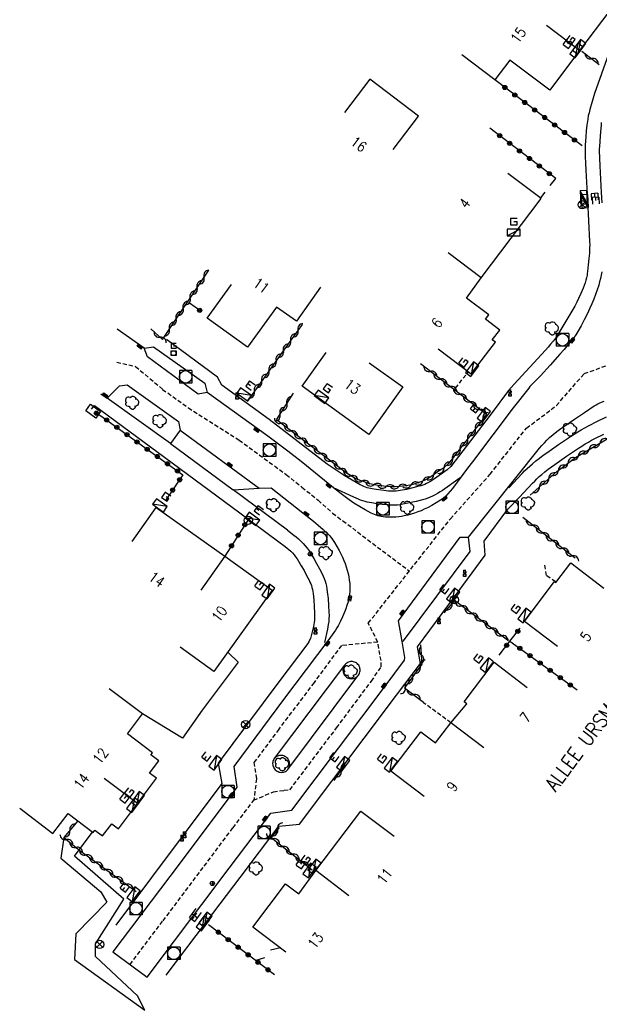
# Model space of a CAD drawing. Header units: millimetres. Extents: x 145512 to 146000, y 142000 to 142988.
# Drawn here: x 145768.9 to 145838.8, y 142564.5 to 142683.6 of the extents above; entities that cross this region are included whole.
import ezdxf
from ezdxf.enums import TextEntityAlignment as Align

# ---------------------------------------------------------------- set-up
doc = ezdxf.new("R2010")
doc.units = ezdxf.units.MM
doc.linetypes.add('DASHED', pattern=[0.75, 0.5, -0.25])
doc.layers.get('0').update_dxf_attribs({"linetype": 'CONTINUOUS'})
for name, color, linetype in [('w0001', 6, 'DASHED'), ('w0008', 7, 'CONTINUOUS'), ('w0014', 7, 'CONTINUOUS'), ('w0100', 7, 'CONTINUOUS'), ('W0101', 7, 'CONTINUOUS'), ('w0112', 1, 'DASHED'), ('w0210', 2, 'CONTINUOUS'), ('w0212', 2, 'CONTINUOUS'), ('w0300', 7, 'CONTINUOUS'), ('w0310', 3, 'CONTINUOUS'), ('w0322', 7, 'CONTINUOUS'), ('w0323', 7, 'CONTINUOUS'), ('w0400', 7, 'CONTINUOUS'), ('w0412', 7, 'CONTINUOUS'), ('w0420', 7, 'CONTINUOUS'), ('w0425', 7, 'CONTINUOUS'), ('w0430', 7, 'CONTINUOUS'), ('w0432', 7, 'CONTINUOUS'), ('w0469', 7, 'CONTINUOUS'), ('W0856', 7, 'CONTINUOUS'), ('w0989', 7, 'CONTINUOUS'), ('W0991', 7, 'CONTINUOUS'), ('w1102', 7, 'CONTINUOUS'), ('w1336', 3, 'CONTINUOUS'), ('w1338', 7, 'CONTINUOUS'), ('w1471', 7, 'CONTINUOUS')]:
    doc.layers.add(name, color=color, linetype=linetype)
doc.styles.get("Standard").update_dxf_attribs({"font": 'romans.shx', "width": 0.85})

# ---------------------------------------------------------------- blocks, each defined once
blk = doc.blocks.new('T856')
for p, q in [((-0.125, 0), (0.125, 0)), ((0, 0.125), (0, -0.125))]:
    blk.add_line(p, q)
blk.add_ellipse((0, 0), major_axis=(-0.177, 0.177), ratio=1, start_param=3.9269908, end_param=10.2101761)
blk = doc.blocks.new('T420')
for p, q in [((0.75, 0.75), (-0.75, 0.75)), ((-0.75, 0.75), (-0.75, -0.75)), ((0.75, 0.75), (0.75, -0.75)), ((0.75, -0.75), (-0.75, -0.75))]:
    blk.add_line(p, q)
blk.add_ellipse((0, 0), major_axis=(-0.53, 0.53), ratio=1, start_param=3.926991, end_param=10.210176)
blk = doc.blocks.new('T400')
for p, q in [((-0.15, 0.3), (0.15, 0.3)), ((-0.15, -0.25), (-0.15, 0.3)), ((-0.15, 0.15), (0.15, 0.15)), ((-0.15, 0), (0.15, 0)), ((0.15, 0.3), (0.15, -0.25)), ((-0.15, -0.15), (0.15, -0.15)), ((-0.15, -0.25), (-0.15, -0.3)), ((-0.15, -0.3), (0.15, -0.3)), ((0.15, -0.3), (0.15, -0.25))]:
    blk.add_line(p, q)
blk = doc.blocks.new('T300')
for p, q in [((-0.8, 0.51), (-0.86, 0.34)), ((-0.86, 0.34), (-0.86, 0.17)), ((-0.86, 0.17), (-0.74, 0.06)), ((-0.69, 0.63), (-0.8, 0.51)), ((-0.8, -0.06), (-0.74, 0.06)), ((-0.74, 0.06), (-0.69, 0.11)), ((-0.57, 0.69), (-0.69, 0.63)), ((-0.46, 0.69), (-0.57, 0.69)), ((-0.29, 0.63), (-0.46, 0.69)), ((-0.29, 0.63), (-0.17, 0.74)), ((-0.23, 0.57), (-0.29, 0.63)), ((-0.17, 0.74), (-0.06, 0.8)), ((-0.06, 0.8), (0.06, 0.8)), ((0.06, 0.8), (0.23, 0.74)), ((0.23, 0.74), (0.34, 0.63)), ((0.34, 0.63), (0.4, 0.51)), ((0.46, 0.46), (0.34, 0.46)), ((0.4, 0.51), (0.4, 0.46)), ((0.57, 0.4), (0.46, 0.46)), ((0.57, 0.4), (0.69, 0.29)), ((0.69, 0.29), (0.74, 0.17)), ((0.74, 0.06), (0.69, -0.17)), ((0.74, 0.17), (0.74, 0.06)), ((-0.8, -0.17), (-0.8, -0.06)), ((-0.8, -0.23), (-0.8, -0.17)), ((-0.74, -0.34), (-0.8, -0.23)), ((-0.69, -0.4), (-0.74, -0.34)), ((-0.51, -0.46), (-0.69, -0.4)), ((-0.4, -0.46), (-0.51, -0.46)), ((-0.4, -0.46), (-0.34, -0.46)), ((-0.34, -0.46), (-0.34, -0.4)), ((-0.34, -0.51), (-0.34, -0.46)), ((-0.29, -0.63), (-0.34, -0.51)), ((-0.17, -0.74), (-0.29, -0.63)), ((-0.06, -0.8), (-0.17, -0.74)), ((0.06, -0.8), (-0.06, -0.8)), ((0.17, -0.74), (0.06, -0.8)), ((0.23, -0.69), (0.17, -0.74)), ((0.29, -0.46), (0.23, -0.46)), ((0.29, -0.63), (0.23, -0.69)), ((0.46, -0.4), (0.29, -0.46)), ((0.34, -0.51), (0.29, -0.63)), ((0.34, -0.51), (0.34, -0.46)), ((0.57, -0.34), (0.46, -0.4)), ((0.63, -0.29), (0.57, -0.34)), ((0.69, -0.17), (0.63, -0.29))]:
    blk.add_line(p, q)
blk = doc.blocks.new('T425')
for p, q in [((-0.15, 0.6), (0.15, 0.6)), ((-0.15, 0.6), (-0.15, 0.3)), ((-0.15, 0.3), (0.15, 0.3)), ((-0.15, 0.15), (0.15, 0.15)), ((-0.15, -0.15), (-0.15, 0.15)), ((0, 0.45), (0.15, 0.45)), ((0.15, 0.45), (0.15, 0.3)), ((0.15, 0.15), (0.15, -0.15)), ((0.15, -0.15), (-0.15, -0.15))]:
    blk.add_line(p, q)
blk.add_ellipse((0, 0), major_axis=(-0.106, 0.106), ratio=1, start_param=3.926991, end_param=10.210176)
blk = doc.blocks.new('t432')
at = {"flags": 128}
for points in [[(-0.4, 2.1), (-0.4, 1.3)], [(-0.4, 1.3), (0.4, 1.3)], [(-0.39, 2.1), (0.41, 2.1)], [(0, 1.7), (0.4, 1.7)], [(0.4, 1.3), (0.4, 1.7)], [(0.8, 0.8), (-0.8, 0.8)], [(-0.8, 0.8), (-0.8, 0)], [(0.8, 0.8), (-0.8, 0)], [(-0.8, 0), (0.8, 0)], [(0.8, 0), (0.8, 0.8)]]:
    blk.add_lwpolyline(points, dxfattribs=at)
blk = doc.blocks.new('T469')
at = {"color": 0, "linetype": 'Continuous', "flags": 128}
for points in [[(-0.35, 0.35), (0.35, -0.35)], [(-0.35, -0.35), (0.35, 0.35)]]:
    blk.add_lwpolyline(points, dxfattribs=at)
at = {"color": 0, "linetype": 'Continuous'}
blk.add_circle((0, 0), 0.5, dxfattribs=at)
blk = doc.blocks.new('t430')
at = {"flags": 128}
for points in [[(-0.4, 2.1), (0.4, 2.1)], [(-0.4, 2.1), (-0.4, 1.3)], [(-0.4, 1.7), (0, 1.7)], [(-0.4, 1.3), (0.4, 1.3)], [(0.8, 0.8), (-0.8, 0.8)], [(-0.8, 0.8), (-0.8, 0)], [(0.8, 0.8), (-0.8, 0)], [(-0.8, 0), (0.8, 0)], [(0.8, 0), (0.8, 0.8)]]:
    blk.add_lwpolyline(points, dxfattribs=at)
blk = doc.blocks.new('T1471')
at = {"color": 0, "linetype": 'Continuous', "flags": 128}
blk.add_lwpolyline([(-0.75, -0.5), (-0.75, 0.5), (0.75, 0.5), (0.75, -0.5), (-0.75, -0.5)], dxfattribs=at)
blk = doc.blocks.new('t412')
for p, q in [((-0.3, 1.2), (0.3, 1.2)), ((-0.3, 1.2), (-0.3, 0.6)), ((-0.3, 0.6), (0.3, 0.6)), ((-0.3, 0.3), (0.3, 0.3)), ((-0.3, -0.3), (-0.3, 0.3)), ((0, 0.9), (0.3, 0.9)), ((0.3, 0.9), (0.3, 0.6)), ((0.3, 0.3), (0.3, -0.3)), ((0.3, -0.3), (-0.3, -0.3))]:
    blk.add_line(p, q)
blk.add_ellipse((0, 0), major_axis=(0.212, 0.212), ratio=1, start_param=5.497787, end_param=11.780972)
blk = doc.blocks.new('t322o')
at = {"color": 0, "linetype": 'Continuous'}
for radius in [0.25, 0.15]:
    blk.add_circle((0, 0), radius, dxfattribs=at)
blk = doc.blocks.new('t310o')
at = {"color": 0, "linetype": 'Continuous'}
for centre, start, end in [((-0.5, 0.38), 216.8699, 323.1304), ((0.5, -0.37), 36.8699, 143.1303)]:
    blk.add_arc(centre, 0.625, start, end, dxfattribs=at)
blk = doc.blocks.new('t323o')
at = {"color": 0, "linetype": 'Continuous'}
for radius in [0.25, 0.15]:
    blk.add_circle((0, 0), radius, dxfattribs=at)

msp = doc.modelspace()

# ---------------------------------------------------------------- linework, layer by layer
at = {"layer": 'w0001'}
for points in [[(145811.94, 142608.77), (145810.8, 142611.05), (145820.67, 142623.6), (145825.44, 142628.95), (145829.81, 142634.5), (145833.43, 142637.22), (145836.77, 142641.05), (145840.24, 142642.3), (145841.52, 142644.46)], [(145780.54, 142642.42), (145782.81, 142641.92), (145786.06, 142639.16), (145789.16, 142636.95), (145789.78, 142636.52), (145795.26, 142633.06), (145800.92, 142628.92), (145802.82, 142627.41), (145804.77, 142625.83), (145806.51, 142624.29), (145807.72, 142623.37), (145815.74, 142617.32)], [(145782.14, 142570.03), (145786.12, 142575.29), (145791.06, 142581.85), (145794.53, 142586.47), (145797.03, 142589.78), (145799.39, 142590.78), (145800.66, 142590.96), (145801.37, 142591.02), (145806.98, 142598.47), (145811.17, 142604.09), (145812.36, 142605.81), (145812.33, 142606.55), (145811.94, 142608.77), (145807.56, 142608.37), (145804.27, 142603.93), (145800.04, 142598.32), (145797.05, 142594.31), (145797.16, 142593.59), (145797.35, 142592.34), (145797.03, 142589.78)]]:
    msp.add_lwpolyline(points, dxfattribs=at)
at = {"layer": 'w0008'}
for points in [[(145838.82, 142671.25), (145838.79, 142670.95), (145838.68, 142669.64), (145838.59, 142668.33), (145838.58, 142668.1), (145838.58, 142667.87), (145838.62, 142666.95), (145838.65, 142666.03), (145838.72, 142664.43), (145838.8, 142662.82), (145838.87, 142661.57)], [(145838.87, 142653.29), (145838.8, 142652.88), (145838.72, 142652.48), (145838.62, 142652.08), (145838.51, 142651.68), (145838.33, 142651.11), (145838.13, 142650.55), (145837.91, 142649.99), (145837.68, 142649.44), (145837.44, 142648.9), (145837.1, 142648.19), (145836.75, 142647.5), (145836.38, 142646.81), (145835.99, 142646.13), (145835.74, 142645.73), (145835.47, 142645.33), (145835.19, 142644.95), (145834.89, 142644.58), (145834.37, 142643.97), (145833.85, 142643.38), (145832.68, 142642.07), (145831.51, 142640.78), (145831.2, 142640.45), (145830.88, 142640.13), (145830.55, 142639.82), (145830.39, 142639.66), (145830.23, 142639.49), (145830.09, 142639.31), (145828.23, 142636.92), (145823.34, 142630.46), (145822.73, 142629.68), (145820.91, 142627.26), (145820.65, 142626.93), (145820.37, 142626.61), (145820.08, 142626.3), (145819.89, 142626.13), (145819.69, 142625.97), (145819.48, 142625.82), (145818.97, 142625.51), (145818.44, 142625.2), (145817.91, 142624.92), (145817.53, 142624.74), (145817.15, 142624.57), (145816.77, 142624.42), (145816.37, 142624.29), (145815.96, 142624.16), (145815.55, 142624.05), (145815.13, 142623.96), (145814.8, 142623.89), (145814.46, 142623.84), (145814.11, 142623.81), (145813.77, 142623.79), (145813.47, 142623.78), (145813.17, 142623.79), (145812.87, 142623.8), (145812.57, 142623.83), (145812.36, 142623.86), (145812.15, 142623.91), (145811.94, 142623.96), (145811.74, 142624.03), (145811.54, 142624.1), (145811.34, 142624.19), (145811.15, 142624.29), (145810.44, 142624.68), (145809.74, 142625.08), (145809.04, 142625.49), (145808.76, 142625.67), (145808.5, 142625.86), (145807.55, 142626.59), (145806.61, 142627.34), (145802.71, 142630.5), (145801.13, 142631.74), (145798.71, 142633.53), (145791.4, 142638.78), (145790.33, 142638.6), (145784.25, 142643.05), (145783.83, 142644.12), (145780.59, 142646.4)], [(145778.65, 142638.61), (145779.39, 142638.09), (145780.87, 142639.6), (145781.79, 142639.72), (145787.98, 142635.3), (145788.16, 142634.25), (145797.67, 142627.27), (145799.12, 142627.34), (145802.93, 142624.32), (145804.19, 142623.32), (145804.78, 142622.82), (145805.37, 142622.3), (145805.95, 142621.78), (145806.12, 142621.61), (145806.27, 142621.43), (145806.41, 142621.24), (145806.72, 142620.77), (145807.01, 142620.28), (145807.3, 142619.79), (145807.5, 142619.4), (145807.69, 142619), (145807.87, 142618.6), (145808.02, 142618.22), (145808.15, 142617.83), (145808.26, 142617.44), (145808.36, 142617.04), (145808.45, 142616.64), (145808.51, 142616.23), (145808.56, 142615.82), (145808.58, 142615.5), (145808.59, 142615.18), (145808.58, 142614.86), (145808.55, 142614.54), (145808.5, 142614.22), (145808.44, 142613.91), (145808.36, 142613.6), (145808.23, 142613.18), (145808.09, 142612.76), (145807.93, 142612.36), (145807.69, 142611.81), (145807.44, 142611.28), (145807.18, 142610.75), (145807.03, 142610.49), (145806.87, 142610.23), (145806.47, 142609.65), (145806.05, 142609.08), (145800.6, 142601.87), (145794.62, 142593.84), (145794.98, 142591.34), (145788.04, 142582.08), (145780.08, 142571.56), (145784.2, 142568.49), (145794.07, 142581.61), (145799.08, 142588.22), (145801.6, 142588.56), (145812.82, 142603.47), (145815.15, 142606.62), (145815.2, 142606.91), (145814.85, 142608.86), (145814.43, 142611.35), (145821.86, 142621.38), (145822.86, 142621.38), (145831.39, 142632.08), (145831.67, 142632.42), (145831.97, 142632.74), (145832.27, 142633.06), (145832.6, 142633.36), (145833.03, 142633.74), (145833.48, 142634.1), (145833.95, 142634.45), (145834.42, 142634.79), (145835.59, 142635.59), (145836.78, 142636.38), (145837.97, 142637.16), (145838.19, 142637.3), (145838.41, 142637.42), (145838.64, 142637.53), (145839.17, 142637.76)], [(145807.94, 142605.99), (145807.87, 142605.88), (145807.81, 142605.76), (145807.78, 142605.63), (145807.76, 142605.49), (145807.75, 142605.36), (145807.77, 142605.22), (145807.8, 142605.1), (145807.85, 142604.97), (145807.91, 142604.85), (145807.99, 142604.75), (145808.08, 142604.65), (145808.19, 142604.57), (145808.29, 142604.5), (145808.4, 142604.45), (145808.52, 142604.42), (145808.64, 142604.39), (145808.76, 142604.38), (145808.88, 142604.39), (145809, 142604.41), (145809.12, 142604.44), (145809.23, 142604.49), (145809.34, 142604.55), (145809.44, 142604.63), (145809.52, 142604.71)], [(145801.14, 142593.48), (145801.21, 142593.59), (145801.28, 142593.72), (145801.32, 142593.85), (145801.35, 142593.98), (145801.35, 142594.12), (145801.34, 142594.26), (145801.31, 142594.4), (145801.25, 142594.53), (145801.18, 142594.66), (145801.1, 142594.78), (145801, 142594.88), (145800.88, 142594.97), (145800.77, 142595.04), (145800.65, 142595.09), (145800.52, 142595.13), (145800.39, 142595.15), (145800.26, 142595.16), (145800.13, 142595.15), (145800.01, 142595.12), (145799.89, 142595.08), (145799.77, 142595.03), (145799.67, 142594.96), (145799.58, 142594.87), (145799.49, 142594.78)]]:
    msp.add_lwpolyline(points, dxfattribs=at)
msp.add_lwpolyline([(145799.49, 142594.78), (145799.42, 142594.67), (145799.36, 142594.55), (145799.32, 142594.43), (145799.3, 142594.3), (145799.29, 142594.17), (145799.3, 142594.04), (145799.33, 142593.9), (145799.38, 142593.78), (145799.44, 142593.65), (145799.52, 142593.54), (145799.61, 142593.44), (145799.71, 142593.35), (145799.82, 142593.27), (145799.94, 142593.21), (145800.07, 142593.16), (145800.2, 142593.14), (145800.34, 142593.12), (145800.47, 142593.13), (145800.6, 142593.15), (145800.72, 142593.19), (145800.84, 142593.24), (145800.95, 142593.31), (145801.05, 142593.39), (145801.14, 142593.48), (145809.52, 142604.71), (145809.61, 142604.82), (145809.69, 142604.93), (145809.74, 142605.06), (145809.78, 142605.19), (145809.8, 142605.33), (145809.81, 142605.47), (145809.79, 142605.61), (145809.76, 142605.74), (145809.7, 142605.87), (145809.64, 142605.99), (145809.55, 142606.1), (145809.45, 142606.19), (145809.36, 142606.27), (145809.25, 142606.33), (145809.14, 142606.38), (145809.02, 142606.41), (145808.9, 142606.44), (145808.78, 142606.44), (145808.65, 142606.43), (145808.53, 142606.41), (145808.42, 142606.37), (145808.3, 142606.32), (145808.2, 142606.26), (145808.1, 142606.18), (145808.01, 142606.09), (145807.94, 142605.99)], close=True, dxfattribs=at)
at = {"layer": 'w0014'}
for points in [[(145839.69, 142679.45), (145837.99, 142674.74), (145837.44, 142672.82), (145837.34, 142672.42), (145837.25, 142672.03), (145837.18, 142671.62), (145837.08, 142670.93), (145837, 142670.23), (145836.94, 142669.53), (145836.9, 142669.02), (145836.88, 142668.5), (145836.87, 142667.99), (145836.88, 142667.16), (145836.91, 142666.34), (145836.95, 142665.52), (145837.15, 142661.89), (145837.41, 142656.92), (145837.42, 142656.55), (145837.41, 142656.18), (145837.38, 142655.54), (145837.32, 142654.9), (145837.24, 142654.11), (145837.16, 142653.31), (145837.13, 142653.1), (145837.1, 142652.89), (145837.04, 142652.58), (145836.96, 142652.27), (145836.86, 142651.97), (145836.62, 142651.33), (145836.37, 142650.7), (145836.09, 142650.08), (145835.87, 142649.63), (145835.64, 142649.18), (145835.4, 142648.74), (145834.81, 142647.74), (145834.21, 142646.75), (145833.59, 142645.76), (145833.41, 142645.48), (145833.21, 142645.21), (145833.01, 142644.94), (145832.72, 142644.58), (145832.42, 142644.23), (145832.11, 142643.89), (145828.32, 142639.8), (145827.67, 142639.01), (145825.44, 142636.06), (145820.72, 142629.9), (145820.3, 142629.47), (145818.77, 142628.4), (145818.53, 142628.24), (145818.29, 142628.1), (145818.05, 142627.96), (145817.81, 142627.84), (145817.58, 142627.74), (145817.36, 142627.65), (145817.13, 142627.58), (145816.89, 142627.51), (145816.15, 142627.32), (145815.39, 142627.14), (145814.63, 142626.99), (145814.39, 142626.95), (145814.16, 142626.92), (145813.92, 142626.91), (145813.7, 142626.91), (145813.47, 142626.92), (145813.23, 142626.93), (145812.65, 142626.99), (145812.06, 142627.07), (145811.49, 142627.15), (145811.27, 142627.19), (145811.07, 142627.23), (145810.87, 142627.28), (145810.67, 142627.34), (145810.46, 142627.42), (145810.24, 142627.5), (145810.03, 142627.6), (145809.81, 142627.7), (145807.89, 142628.8)], [(145807.89, 142628.8), (145805.84, 142630.18), (145798.87, 142635.52), (145793.17, 142639.65), (145792.66, 142640.64), (145786.54, 142645.14)], [(145783.83, 142644.12), (145784.96, 142644.29), (145791.12, 142639.9), (145791.4, 142638.78)], [(145786.99, 142632.64), (145779.39, 142638.09)], [(145777.5, 142636.78), (145777.87, 142637.23), (145786.29, 142631), (145795.33, 142624.33), (145800.05, 142620.83)], [(145827.71, 142627.34), (145829.3, 142629.05), (145829.6, 142629.35), (145829.9, 142629.65), (145830.22, 142629.94), (145830.54, 142630.22), (145830.96, 142630.57), (145831.39, 142630.9), (145831.82, 142631.23), (145832.26, 142631.54), (145833.68, 142632.53), (145835.12, 142633.51), (145835.55, 142633.79), (145835.99, 142634.06), (145836.41, 142634.31), (145836.84, 142634.55), (145837.27, 142634.77), (145838.35, 142635.32), (145839.44, 142635.85)], [(145788.16, 142634.25), (145786.99, 142632.64), (145794.55, 142627.07), (145797.67, 142627.27)], [(145828.96, 142626.18), (145830.54, 142627.87), (145830.81, 142628.14), (145831.08, 142628.41), (145831.36, 142628.67), (145831.65, 142628.92), (145832.03, 142629.24), (145832.43, 142629.55), (145832.83, 142629.85), (145833.24, 142630.14), (145834.65, 142631.12), (145836.07, 142632.09), (145836.47, 142632.35), (145836.87, 142632.6), (145837.26, 142632.83), (145837.65, 142633.05), (145838.04, 142633.25), (145839.11, 142633.79)], [(145821.86, 142628.53), (145819.71, 142627.02), (145819.43, 142626.83), (145819.13, 142626.65), (145818.83, 142626.48), (145818.52, 142626.33), (145818.23, 142626.2), (145817.94, 142626.08), (145817.64, 142625.98), (145817.33, 142625.89), (145816.54, 142625.69), (145815.74, 142625.51), (145814.94, 142625.34), (145814.62, 142625.29), (145814.29, 142625.25), (145813.96, 142625.24), (145813.67, 142625.24), (145813.37, 142625.25), (145813.08, 142625.27), (145812.46, 142625.33), (145811.84, 142625.41), (145811.23, 142625.5), (145810.95, 142625.55), (145810.68, 142625.6), (145810.42, 142625.67), (145810.15, 142625.76), (145809.87, 142625.85), (145809.6, 142625.96), (145809.33, 142626.08), (145809.07, 142626.21), (145806.61, 142627.34)], [(145801.08, 142622.22), (145794.55, 142627.07)], [(145827.56, 142624.75), (145828.96, 142626.18)], [(145786.5, 142568.73), (145791.34, 142575.14), (145795.38, 142580.49), (145800.05, 142586.65), (145802.53, 142586.89), (145814.17, 142602.38), (145817.09, 142606.19), (145816.71, 142608.21), (145821.16, 142614.21), (145824.85, 142619.23), (145824.72, 142620.91), (145827.56, 142624.75)], [(145801.08, 142622.22), (145801.85, 142621.65), (145802.14, 142621.42), (145802.42, 142621.18), (145802.69, 142620.92), (145802.95, 142620.65), (145803.2, 142620.36), (145803.44, 142620.06), (145803.67, 142619.74), (145803.88, 142619.42), (145804.24, 142618.82), (145804.58, 142618.21), (145804.91, 142617.6), (145805.23, 142616.98), (145805.37, 142616.7), (145805.49, 142616.41), (145805.59, 142616.12), (145805.68, 142615.82), (145805.76, 142615.5), (145805.83, 142615.17), (145805.87, 142614.84), (145805.96, 142614.01), (145806.02, 142613.19), (145806.07, 142612.36), (145806.08, 142611.99), (145806.07, 142611.62), (145806.04, 142611.24), (145805.99, 142610.88), (145805.9, 142610.34), (145805.79, 142609.8), (145805.66, 142609.27), (145805.51, 142608.74)], [(145814.85, 142608.86), (145815.05, 142608.92), (145823.05, 142619.65), (145822.86, 142621.38)], [(145800.05, 142620.83), (145800.8, 142620.27), (145801.04, 142620.08), (145801.26, 142619.9), (145801.47, 142619.7), (145801.67, 142619.49), (145801.87, 142619.26), (145802.06, 142619.02), (145802.23, 142618.77), (145802.41, 142618.5), (145802.74, 142617.94), (145803.07, 142617.37), (145803.38, 142616.79), (145803.68, 142616.21), (145803.78, 142616), (145803.87, 142615.78), (145803.95, 142615.57), (145804.01, 142615.35), (145804.07, 142615.12), (145804.12, 142614.88), (145804.15, 142614.63), (145804.23, 142613.86), (145804.29, 142613.07), (145804.34, 142612.29), (145804.34, 142612), (145804.34, 142611.71), (145804.31, 142611.42), (145804.28, 142611.13), (145804.19, 142610.66), (145804.1, 142610.18), (145803.98, 142609.71), (145803.84, 142609.21)], [(145803.65, 142608.76), (145799.92, 142603.83), (145792.76, 142594.23), (145793.18, 142591.78), (145780.42, 142574.76)], [(145803.65, 142608.76), (145803.84, 142609.21)]]:
    msp.add_lwpolyline(points, dxfattribs=at)
at = {"layer": 'w0100'}
for points in [[(145848.48, 142719.46), (145852.48, 142716.46), (145845.29, 142706.88), (145843.53, 142704.51), (145849.07, 142700.27), (145845.47, 142695.5), (145841.86, 142690.73), (145838.7, 142693.1), (145836.88, 142690.74), (145834.97, 142688.36), (145839.83, 142684.71), (145836.21, 142679.9), (145832.61, 142675.14), (145827.82, 142678.73), (145826.01, 142676.36), (145822.04, 142679.39)], [(145819.2, 142644.03), (145823.18, 142641.01), (145826.08, 142644.84), (145825.7, 142645.11), (145826.6, 142646.29), (145824.9, 142647.58), (145825.28, 142648.1), (145822.62, 142650.11), (145824.39, 142652.55), (145831.58, 142662.1), (145827.58, 142665.11)], [(145805.04, 142651.44), (145802.18, 142647.34), (145799.74, 142649.03), (145796.28, 142644.22), (145791.41, 142647.72), (145794.33, 142651.78)], [(145810.89, 142642.36), (145814.95, 142639.45), (145810.86, 142633.75), (145802.83, 142639.54), (145805.75, 142643.59)], [(145782.39, 142620.89), (145785.29, 142624.96), (145793.54, 142619.09), (145799.24, 142615.02), (145792.24, 142605.25), (145788.18, 142608.16)], [(145833.57, 142608.26), (145829.58, 142611.27), (145833.16, 142616.03), (145833.35, 142615.94), (145835.16, 142618.3), (145839.13, 142615.28)], [(145817.51, 142590.23), (145813.52, 142593.25), (145817.12, 142598.01), (145818.89, 142596.67), (145820.73, 142599.09), (145822.63, 142601.37), (145822.32, 142601.6), (145825.92, 142606.35), (145829.91, 142603.33)], [(145768.89, 142588.83), (145772.84, 142585.77), (145774.69, 142588.16), (145777.7, 142585.9), (145777.89, 142586.19), (145778.82, 142585.49), (145779.94, 142586.95), (145780.77, 142586.33), (145783.04, 142589.37), (145785.32, 142592.41), (145784.5, 142593.02), (145785.6, 142594.49), (145784.65, 142595.21), (145784.85, 142595.48), (145781.84, 142597.74), (145783.65, 142600.16), (145779.65, 142603.16)], [(145800.89, 142571.51), (145796.9, 142574.52), (145800.82, 142579.73), (145802.45, 142578.5), (145804.47, 142581.33), (145809.91, 142588.47), (145813.89, 142585.44)]]:
    msp.add_lwpolyline(points, dxfattribs=at)
at = {"layer": 'W0101'}
msp.add_lwpolyline([(145813.8, 142668.01), (145816.82, 142671.99), (145810.97, 142676.43), (145807.95, 142672.44)], dxfattribs=at)
at = {"layer": 'w0112'}
for points in [[(145821.29, 142639.31), (145822.83, 142641.28)], [(145833.3, 142616.02), (145832.21, 142616.79), (145832, 142618.19)], [(145820.73, 142599.09), (145817.43, 142601.49)]]:
    msp.add_lwpolyline(points, dxfattribs=at)
at = {"layer": 'w0210'}
for points in [[(145793.94, 142607.51), (145795.16, 142606.38), (145790.8, 142600.6), (145788.46, 142597.22), (145783.65, 142600.16)], [(145774.19, 142585.28), (145773.82, 142582.82), (145778.65, 142578.77), (145779.37, 142577.53), (145775.63, 142573.72), (145775.47, 142570.63), (145783.91, 142564.53)]]:
    msp.add_lwpolyline(points, dxfattribs=at)
at = {"layer": 'w0212'}
msp.add_lwpolyline([(145783.91, 142564.53), (145783.05, 142566.27), (145778, 142571), (145778.01, 142572.5), (145781.4, 142577.87), (145775.47, 142583.03), (145777.59, 142585.9)], dxfattribs=at)
at = {"layer": 'w0310'}
for points in [[(145836.47, 142679.81), (145838.56, 142678.22)], [(145784.65, 142646.43), (145786.03, 142645.17)], [(145802.86, 142646.96), (145801.3, 142644.81), (145796.22, 142637.72)], [(145825.01, 142636.14), (145820.5, 142630.28), (145819.84, 142629.69), (145819.13, 142629.23), (145818.55, 142628.8), (145818.23, 142628.6), (145817.91, 142628.41), (145817.58, 142628.24), (145817.23, 142628.09), (145816.88, 142627.95), (145816.53, 142627.83), (145816.17, 142627.73), (145815.8, 142627.65), (145815.36, 142627.57), (145814.91, 142627.52), (145814.46, 142627.48), (145814.01, 142627.46), (145813.55, 142627.45), (145813.1, 142627.47), (145812.65, 142627.51), (145812.2, 142627.56), (145811.8, 142627.63), (145811.39, 142627.72), (145810.99, 142627.82), (145810.59, 142627.93), (145810.2, 142628.07), (145809.82, 142628.21), (145809.46, 142628.37), (145809.11, 142628.54), (145808.78, 142628.72), (145808.44, 142628.92), (145808.12, 142629.14), (145807.81, 142629.36), (145799.74, 142635.51), (145801.82, 142638.69)], [(145830.28, 142626.43), (145833.46, 142629.29), (145835.7, 142630.98), (145839.6, 142633.26), (145840.82, 142629.88)], [(145835.68, 142618.86), (145829.4, 142623.75)], [(145827.54, 142609.01), (145821.18, 142613.76), (145819.88, 142612.28)], [(145817.09, 142608.46), (145817.25, 142606.12), (145815.16, 142603.28), (145817.45, 142601.57)], [(145806.68, 142592.14), (145808.01, 142594.08)], [(145775.86, 142587.28), (145774.19, 142585.28), (145776.12, 142583.73), (145782.9, 142578.8)], [(145800.09, 142586.51), (145799.12, 142585.3), (145804.04, 142581.41)]]:
    msp.add_lwpolyline(points, dxfattribs=at)
at = {"layer": 'w0322'}
for points in [[(145836.5, 142668.45), (145826.01, 142676.36)], [(145832.68, 142663.67), (145833.36, 142664.49)], [(145831.56, 142662.17), (145832.08, 142662.85)], [(145777.92, 142636.4), (145778.63, 142635.98), (145788.51, 142628.87), (145786.42, 142625.8)], [(145796.25, 142623.37), (145793.54, 142619.09)], [(145827.82, 142608.91), (145829.07, 142610.44)], [(145826.54, 142607.19), (145827.82, 142608.91)]]:
    msp.add_lwpolyline(points, dxfattribs=at)
at = {"layer": 'w0323'}
for points in [[(145790.65, 142648.56), (145789.29, 142649.51)], [(145800.23, 142572.01), (145799.05, 142571.74)], [(145797.33, 142570.55), (145798.35, 142570.87)]]:
    msp.add_lwpolyline(points, dxfattribs=at)
at = {"layer": 'w1102'}
for points in [[(145836.21, 142679.9), (145832.22, 142682.9)], [(145824.39, 142652.55), (145820.4, 142655.56)], [(145793.54, 142619.09), (145790.65, 142615.02)], [(145824.71, 142596.06), (145820.73, 142599.09)], [(145783.04, 142589.37), (145779.04, 142592.37)], [(145808.44, 142578.29), (145804.47, 142581.33)]]:
    msp.add_lwpolyline(points, dxfattribs=at)
at = {"layer": 'w1336'}
for points in [[(145786.03, 142645.17), (145791.6, 142653.47)], [(145825.01, 142636.14), (145817.08, 142642.23)]]:
    msp.add_lwpolyline(points, dxfattribs=at)
at = {"layer": 'w1338'}
for points in [[(145833.36, 142664.49), (145825.41, 142670.56)], [(145827.82, 142608.91), (145835.91, 142603.03)], [(145799.53, 142568.77), (145791.56, 142574.81)]]:
    msp.add_lwpolyline(points, dxfattribs=at)

# ---------------------------------------------------------------- block references
at = {"layer": 'w0300'}
for p in [(145832.91, 142646.48), (145782.44, 142637.54), (145785.74, 142635.34), (145835.08, 142634.33), (145830.03, 142625.44), (145799.39, 142625.23), (145799.4, 142625.23), (145815.5, 142624.93), (145805.7, 142619.48), (145808.7, 142605.23), (145814.48, 142597.26), (145800.46, 142594.1), (145797.31, 142581.57)]:
    msp.add_blockref('T300', p, dxfattribs=at)
at = {"layer": 'w0310'}
for p, rotation in [((145837.66, 142678.91), 322.764937983485), ((145785.76, 142645.42), 317.5042646393835), ((145802.34, 142646.25), 233.9542089996168), ((145801.46, 142645.03), 233.9542089996168), ((145800.59, 142643.82), 234.3603567108936), ((145799.71, 142642.6), 234.3603567108936), ((145798.84, 142641.38), 234.3603567108936), ((145797.96, 142640.16), 234.3603567108936), ((145797.09, 142638.94), 234.3603567108936), ((145801, 142637.43), 56.81663440757143), ((145800.18, 142636.18), 56.81663440757143), ((145800.3, 142635.09), 142.6902760086295), ((145824.58, 142635.58), 232.46800605431), ((145801.49, 142634.18), 142.6902760086295), ((145823.67, 142634.39), 232.46800605431), ((145802.69, 142633.27), 142.6902760086295), ((145822.75, 142633.2), 232.46800605431), ((145838.65, 142632.7), 30.23404428087802), ((145803.88, 142632.36), 142.6902760086295), ((145805.07, 142631.45), 142.6902760086295), ((145821.84, 142632.01), 232.46800605431), ((145837.35, 142631.95), 30.23404428087802), ((145806.27, 142630.54), 142.6902760086295), ((145820.92, 142630.82), 232.46800605431), ((145834.83, 142630.33), 37.12209622275935), ((145836.06, 142631.19), 30.23404428087802), ((145807.46, 142629.63), 142.6902760086295), ((145818.67, 142628.89), 216.507814662216), ((145819.9, 142629.74), 221.7610749109147), ((145833.64, 142629.42), 37.12209622275935), ((145808.69, 142628.77), 148.9555321895064), ((145810.04, 142628.13), 158.8963812755572), ((145817.37, 142628.15), 204.1669669200419), ((145832.51, 142628.44), 41.9095474247281), ((145811.48, 142627.7), 168.2523047227515), ((145812.96, 142627.48), 175.3744964795596), ((145814.46, 142627.48), 182.6019374155949), ((145815.94, 142627.68), 192.4931757381097), ((145831.39, 142627.43), 41.9095474247281), ((145830.58, 142622.83), 142.1202702160244), ((145831.77, 142621.91), 142.1202702160244), ((145832.95, 142620.98), 142.1202702160244), ((145834.13, 142620.06), 142.1202702160244), ((145835.32, 142619.14), 142.1202702160244), ((145820.87, 142613.41), 228.8071978337493), ((145822.01, 142613.13), 143.2686107226178), ((145823.21, 142612.24), 143.2686107226178), ((145824.41, 142611.34), 143.2686107226178), ((145825.62, 142610.44), 143.2686107226178), ((145826.82, 142609.55), 143.2686107226178), ((145817.18, 142607.24), 273.8150946204189), ((145817.03, 142605.82), 233.7616799383205), ((145816.14, 142604.61), 233.7616799383205), ((145815.25, 142603.4), 233.7616799383205), ((145816.24, 142602.47), 323.2105956704912), ((145807.53, 142593.38), 55.68045113398559), ((145774.9, 142586.13), 230.027054938964), ((145799.89, 142586.26), 231.2834818054039), ((145774.49, 142585.04), 321.2603649980614), ((145799.34, 142585.13), 321.6155920179066), ((145775.66, 142584.1), 321.2603649980614), ((145800.51, 142584.2), 321.6155920179066), ((145776.86, 142583.19), 323.9732032280303), ((145801.69, 142583.27), 321.6155920179066), ((145778.07, 142582.31), 323.9732032280303), ((145779.28, 142581.43), 323.9732032280303), ((145802.86, 142582.34), 321.6155920179066), ((145780.5, 142580.55), 323.9732032280303), ((145781.71, 142579.66), 323.9732032280303)]:
    msp.add_blockref('t310o', p, dxfattribs=dict(at, rotation=rotation))
at = {"layer": 'w0322'}
for p, rotation in [((145827.21, 142675.45), 143.0066073923439), ((145828.41, 142674.55), 143.0066073923439), ((145829.6, 142673.65), 143.0066073923439), ((145830.8, 142672.75), 143.0066073923439), ((145832, 142671.84), 143.0066073923439), ((145833.2, 142670.94), 143.0066073923439), ((145834.4, 142670.04), 143.0066073923439), ((145835.59, 142669.14), 143.0066073923439), ((145778.09, 142636.3), 329.3679009126786), ((145779.34, 142635.47), 324.2726547934873), ((145780.56, 142634.59), 324.2726547934873), ((145781.78, 142633.71), 324.2726547934873), ((145782.99, 142632.84), 324.2726547934873), ((145784.21, 142631.96), 324.2726547934873), ((145785.43, 142631.09), 324.2726547934873), ((145786.65, 142630.21), 324.2726547934873), ((145787.86, 142629.34), 324.2726547934873), ((145788.11, 142628.29), 235.8353063828313), ((145787.26, 142627.05), 235.8353063828313), ((145795.95, 142622.9), 237.7297058052029), ((145795.15, 142621.63), 237.7297058052029), ((145794.35, 142620.36), 237.7297058052029), ((145828.77, 142610.07), 50.92897743409804), ((145827.43, 142608.39), 53.25264299904727)]:
    msp.add_blockref('t322o', p, dxfattribs=dict(at, rotation=rotation))
at = {"layer": 'w0323', "rotation": 145.2042781290283}
msp.add_blockref('t323o', (145790.52, 142648.66), dxfattribs=at)
at = {"layer": 'w0400'}
for p, rotation in [((145835.31, 142645.03), 143.5253759659885), ((145783.33, 142644.3), 54.88856942535543), ((145779.16, 142638.44), 54.65971174291769), ((145797.37, 142634.28), 54.31754938657669), ((145794.15, 142630.09), 53.71561681767593), ((145806.05, 142627.59), 51.01067285092063), ((145819.97, 142626.04), 128.7876812283083), ((145803.35, 142624.18), 51.46680890132296), ((145808.57, 142614.04), 168.6906662743615), ((145814.9, 142612.28), 143.4372626091764), ((145805.88, 142608.6), 142.9373113416968), ((145812.68, 142603.53), 143.0183403442065), ((145794.33, 142590.34), 143.1148644095246), ((145798.38, 142587.54), 142.882206443569)]:
    msp.add_blockref('T400', p, dxfattribs=dict(at, rotation=rotation))
at = {"layer": 'w0412'}
msp.add_blockref('t412', (145787.38, 142643.51), dxfattribs=at)
at = {"layer": 'w0420'}
for p in [(145834.15, 142645.12), (145788.83, 142640.67), (145798.92, 142631.85), (145812.54, 142624.79), (145828.08, 142624.98), (145817.98, 142622.61), (145805.05, 142621.24), (145793.92, 142590.8), (145798.26, 142585.89), (145782.85, 142576.73), (145787.41, 142571.37)]:
    msp.add_blockref('T420', p, dxfattribs=at)
at = {"layer": 'w0425'}
for p in [(145795.02, 142638.14), (145827.84, 142638.49), (145822.39, 142616.82), (145819.29, 142611.11), (145804.44, 142609.88), (145788.39, 142584.99), (145788.69, 142585.39)]:
    msp.add_blockref('T425', p, dxfattribs=at)
at = {"layer": 'w0430'}
for p, rotation in [((145836.32, 142662.21), 273.2193989011092), ((145836.43, 142661.76), 272.9520401327401), ((145795.62, 142638.24), 324.0841682451828), ((145825, 142635.86), 52.55338724567318), ((145796.63, 142623.26), 323.5271684571038), ((145821.32, 142614.14), 53.61735473770455), ((145792.72, 142594.02), 53.27102601644432), ((145808.1, 142593.92), 53.08172284294177), ((145782.88, 142578.24), 52.90704756745711), ((145791.22, 142574.72), 53.02575583091584), ((145791.54, 142575.18), 53.02575583091584)]:
    msp.add_blockref('t430', p, dxfattribs=dict(at, rotation=rotation))
at = {"layer": 'w0432'}
for p, rotation in [((145836.49, 142680.1), 53.0729850985371), ((145836.14, 142679.66), 52.88207417884484), ((145823.6, 142641.36), 52.87640247562796), ((145804.93, 142637.94), 324.2544648604729), ((145785.51, 142624.88), 324.5840247442412), ((145799.09, 142614.62), 54.36366218782393), ((145829.89, 142611.74), 53.01145773492537), ((145825.39, 142605.78), 52.82762978091693), ((145813.82, 142593.77), 52.90256621451346), ((145783.42, 142589.69), 53.09874936905544), ((145782.84, 142588.94), 53.15242956610213), ((145804.63, 142581.56), 52.69030222818553), ((145804.05, 142581.09), 54.5100987218791)]:
    msp.add_blockref('t432', p, dxfattribs=dict(at, rotation=rotation))
msp.add_blockref('t432', (145828.28, 142657.63), dxfattribs=at)
at = {"layer": 'w0469'}
for p in [(145836.52, 142661.36), (145796.36, 142623.42), (145821.14, 142613.87), (145796.05, 142598.87), (145778.49, 142572.44)]:
    msp.add_blockref('T469', p, dxfattribs=at)
at = {"layer": 'W0856'}
for p in [(145803.82, 142619.38), (145792.05, 142579.77)]:
    msp.add_blockref('T856', p, dxfattribs=at)
at = {"layer": 'w1336'}
for p, rotation in [((145791.05, 142652.64), 56.15004493417781), ((145790.21, 142651.39), 56.15004493417781), ((145789.38, 142650.15), 56.15004493417781), ((145788.54, 142648.9), 56.15004493417781), ((145787.7, 142647.66), 56.15004493417781), ((145786.87, 142646.41), 56.15004493417781), ((145818.27, 142641.32), 142.4840943000325), ((145819.46, 142640.4), 142.4840943000325), ((145820.65, 142639.49), 142.4840943000325), ((145821.84, 142638.58), 142.4840943000325), ((145823.03, 142637.66), 142.4840943000325), ((145824.22, 142636.75), 142.4840943000325)]:
    msp.add_blockref('t310o', p, dxfattribs=dict(at, rotation=rotation))
at = {"layer": 'w1338'}
for p, rotation in [((145826.6, 142669.65), 142.6388303800614), ((145827.79, 142668.73), 142.6388303800614), ((145828.99, 142667.82), 142.6388303800614), ((145830.18, 142666.91), 142.6388303800614), ((145831.37, 142666), 142.6388303800614), ((145832.56, 142665.09), 142.6388303800614), ((145829.03, 142608.03), 323.9902160459723), ((145830.25, 142607.15), 323.9902160459723), ((145831.46, 142606.26), 323.9902160459723), ((145832.67, 142605.38), 323.9902160459723), ((145833.89, 142604.5), 323.9902160459723), ((145835.1, 142603.62), 323.9902160459723), ((145792.76, 142573.91), 142.8307170495947), ((145793.95, 142573), 142.8307170495947), ((145795.15, 142572.1), 142.8307170495947), ((145796.34, 142571.19), 142.8307170495947), ((145797.54, 142570.28), 142.8307170495947), ((145798.73, 142569.38), 142.8307170495947)]:
    msp.add_blockref('t322o', p, dxfattribs=dict(at, rotation=rotation))
at = {"layer": 'w1471', "rotation": 324.6596904356642}
msp.add_blockref('T1471', (145777.71, 142636.54), dxfattribs=at)

# ---------------------------------------------------------------- texts
at = {"layer": 'w0989', "width": 0.85}
msp.add_text('ALLEE URSMAR', height=1.75, rotation=53.287, dxfattribs=at).set_placement((145832.6, 142591.21), align=Align.MIDDLE_LEFT)
at = {"layer": 'W0991', "width": 0.85}
for s, rotation, p in [('15', 52.8821, (145828.83, 142681.74)), ('16', 322.8082, (145809.66, 142668.63)), ('4', 53.042, (145822.39, 142661.54)), ('11', 324.2451, (145797.93, 142651.65)), ('6', 52.8764, (145819.05, 142647.15)), ('13', 324.2545, (145808.89, 142639.49)), ('14', 324.584, (145785.36, 142616.32)), ('10', 54.3637, (145792.89, 142612.17)), ('5', 53.0115, (145836.96, 142609.44)), ('7', 52.8276, (145829.7, 142599.74)), ('12', 53.0987, (145778.58, 142595.09)), ('14', 53.1524, (145776.3, 142592.05)), ('9', 52.9026, (145820.9, 142591.41)), ('11', 52.6903, (145812.76, 142580.65)), ('13', 53.0039, (145804.45, 142572.91))]:
    msp.add_text(s, height=1.25, rotation=rotation, dxfattribs=at).set_placement(p, align=Align.MIDDLE_CENTER)

doc.saveas('drawing.dxf')
